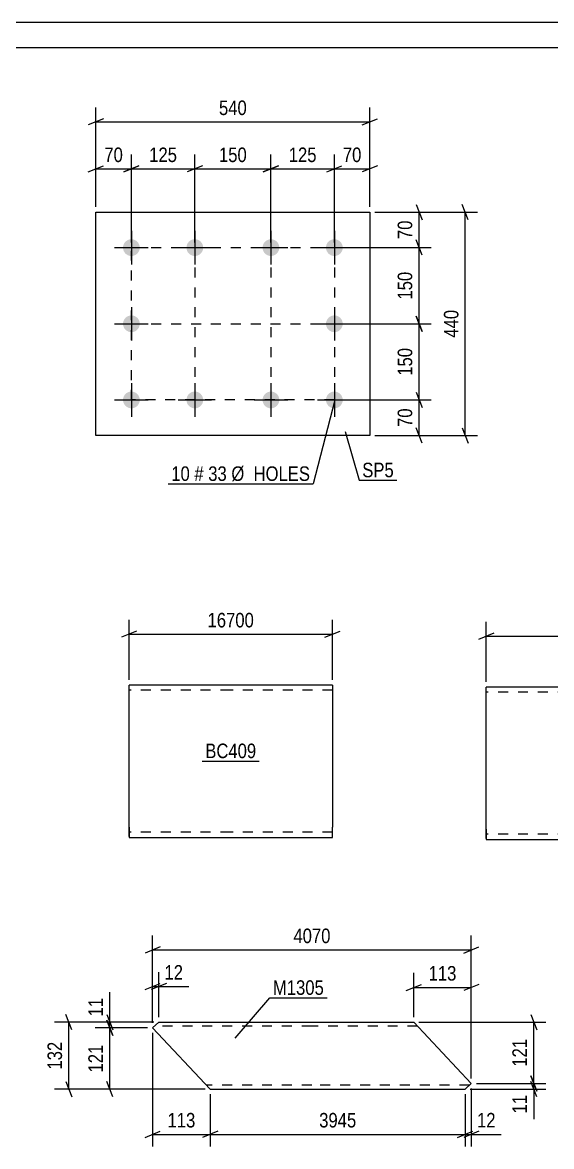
# Model space of a CAD drawing. Header units: millimetres. Extents: x 0 to 594, y 0 to 420.
# Drawn here: x 202.2 to 306.5, y 198.6 to 420 of the extents above; entities that cross this region are included whole.
import ezdxf

# ---------------------------------------------------------------- set-up
doc = ezdxf.new("R2010")
doc.units = ezdxf.units.MM
doc.linetypes.add('DXK_LINE_DOT2', pattern=[3.9198, 1.9599, -1.9599])
doc.styles.add('Arial Narrow', font='ARIALN.TTF', dxfattribs={"height": 0.2})

# ---------------------------------------------------------------- blocks, each defined once
blk = doc.blocks.new('Unknown-761555563-1133')
at = {"color": 5, "linetype": 'Continuous'}
for p, q in [((594, 420), (0, 420)), ((589, 415), (5, 415))]:
    blk.add_line(p, q, dxfattribs=at)
blk = doc.blocks.new('Part-761555563-3154 - 3138')
at = {"color": 2, "linetype": 'Continuous'}
for p, q in [((229.06, 223.11), (227.85, 221.98)), ((227.85, 221.98), (239.2, 209.91)), ((229.06, 223.11), (259.2, 223.11)), ((259.3, 223.11), (279.3, 223.11)), ((279.3, 223.11), (290.65, 211.04)), ((290.65, 211.04), (289.44, 209.91)), ((239.2, 209.91), (259.2, 209.91)), ((259.3, 209.91), (289.44, 209.91))]:
    blk.add_line(p, q, dxfattribs=at)
at = {"color": 7, "linetype": 'DXK_LINE_DOT2'}
for p, q in [((259.2, 222.31), (228.2, 222.31)), ((280.05, 222.31), (259.3, 222.31)), ((259.2, 210.71), (238.45, 210.71)), ((290.29, 210.71), (259.3, 210.71))]:
    blk.add_line(p, q, dxfattribs=at)
blk = doc.blocks.new('Part-761555563-2261 - 2245')
at = {"color": 2, "linetype": 'Continuous'}
for p, q in [((243.19, 289.51), (223.19, 289.51)), ((223.19, 261.51), (223.19, 289.51)), ((263.29, 289.51), (243.29, 289.51)), ((263.29, 289.51), (263.29, 288.28)), ((263.29, 288.28), (263.29, 261.51)), ((223.19, 261.51), (223.19, 259.51)), ((263.29, 259.51), (263.29, 261.51)), ((223.19, 259.51), (243.19, 259.51)), ((243.29, 259.51), (263.29, 259.51))]:
    blk.add_line(p, q, dxfattribs=at)
at = {"color": 7, "linetype": 'DXK_LINE_DOT2'}
for p, q in [((243.19, 288.51), (223.19, 288.51)), ((263.29, 288.51), (243.29, 288.51)), ((223.19, 259.67), (223.19, 261.51)), ((223.19, 260.51), (223.19, 260.59)), ((243.19, 260.51), (223.19, 260.51)), ((263.29, 260.51), (243.29, 260.51)), ((263.29, 260.59), (263.29, 261.13)), ((263.29, 260.51), (263.29, 260.59))]:
    blk.add_line(p, q, dxfattribs=at)
blk = doc.blocks.new('Part-761555563-2220 - 2206')
at = {"color": 2, "linetype": 'Continuous'}
for p, q in [((313.57, 289.11), (293.57, 289.11)), ((293.57, 261.11), (293.57, 289.11)), ((333.67, 289.11), (313.67, 289.11)), ((333.67, 289.11), (333.67, 287.88)), ((333.67, 287.88), (333.67, 261.11)), ((293.57, 261.11), (293.57, 259.11)), ((293.57, 259.11), (313.57, 259.11)), ((313.67, 259.11), (333.67, 259.11)), ((333.67, 259.11), (333.67, 261.11))]:
    blk.add_line(p, q, dxfattribs=at)
at = {"color": 7, "linetype": 'DXK_LINE_DOT2'}
for p, q in [((313.57, 288.11), (293.57, 288.11)), ((333.67, 288.11), (313.67, 288.11)), ((293.57, 259.26), (293.57, 261.11)), ((293.57, 260.11), (293.57, 260.19)), ((313.57, 260.11), (293.57, 260.11)), ((333.67, 260.11), (313.67, 260.11)), ((333.67, 260.19), (333.67, 260.73)), ((333.67, 260.11), (333.67, 260.19))]:
    blk.add_line(p, q, dxfattribs=at)
blk = doc.blocks.new('Bolt-761555563-1938 - 1904')
at = {"linetype": 'Continuous'}
for points in [[(223.66, 377.31, -1), (223.66, 374.01, -1)], [(236.16, 377.31, -1), (236.16, 374.01, -1)], [(251.16, 377.31, -1), (251.16, 374.01, -1)], [(263.66, 377.31, -1), (263.66, 374.01, -1)], [(223.66, 362.31, -1), (223.66, 359.01, -1)], [(263.66, 362.31, -1), (263.66, 359.01, -1)], [(223.66, 347.31, -1), (223.66, 344.01, -1)], [(236.16, 347.31, -1), (236.16, 344.01, -1)], [(251.16, 347.31, -1), (251.16, 344.01, -1)], [(263.66, 347.31, -1), (263.66, 344.01, -1)]]:
    blk.add_hatch(color=1, dxfattribs=at).paths.add_polyline_path(points)
at = {"color": 1, "linetype": 'Continuous'}
for p, q in [((223.66, 378.96), (223.66, 372.36)), ((236.16, 378.96), (236.16, 372.36)), ((251.16, 378.96), (251.16, 372.36)), ((263.66, 378.96), (263.66, 372.36)), ((220.36, 375.66), (226.96, 375.66)), ((232.86, 375.66), (239.46, 375.66)), ((247.86, 375.66), (254.46, 375.66)), ((260.36, 375.66), (266.96, 375.66)), ((223.66, 363.96), (223.66, 357.36)), ((263.66, 363.96), (263.66, 357.36)), ((220.36, 360.66), (226.96, 360.66)), ((260.36, 360.66), (266.96, 360.66)), ((223.66, 348.96), (223.66, 342.36)), ((236.16, 348.96), (236.16, 342.36)), ((251.16, 348.96), (251.16, 342.36)), ((263.66, 348.96), (263.66, 342.36)), ((220.36, 345.66), (226.96, 345.66)), ((232.86, 345.66), (239.46, 345.66)), ((247.86, 345.66), (254.46, 345.66)), ((260.36, 345.66), (266.96, 345.66))]:
    blk.add_line(p, q, dxfattribs=at)
blk = doc.blocks.new('Part-761555563-1953 - 1904')
at = {"color": 2, "linetype": 'Continuous'}
for p, q in [((216.66, 338.66), (216.66, 382.66)), ((216.66, 382.66), (270.66, 382.66)), ((270.66, 382.66), (270.66, 338.66)), ((270.66, 338.66), (216.66, 338.66))]:
    blk.add_line(p, q, dxfattribs=at)
blk = doc.blocks.new('Rectangle-761555563-2044 - 1904')
at = {"color": 1, "linetype": 'DXK_LINE_DOT2'}
blk.add_lwpolyline([(223.66, 375.66), (263.66, 375.66), (263.66, 345.66), (223.66, 345.66), (223.66, 375.66)], close=True, dxfattribs=at)
blk = doc.blocks.new('Line-761555563-2028 - 1904')
at = {"color": 1, "linetype": 'DXK_LINE_DOT2'}
blk.add_line((236.16, 375.66), (236.16, 344.66), dxfattribs=at)
blk = doc.blocks.new('Line-761555563-2033 - 1904')
at = {"color": 1, "linetype": 'DXK_LINE_DOT2'}
blk.add_line((251.16, 375.66), (251.16, 343.66), dxfattribs=at)
blk = doc.blocks.new('Line-761555563-2037 - 1904')
at = {"color": 1, "linetype": 'DXK_LINE_DOT2'}
blk.add_line((223.66, 360.66), (263.66, 360.66), dxfattribs=at)
blk = doc.blocks.new('StraightDimension-761555563-3218 - 3138')
at = {"color": 7, "linetype": 'Continuous'}
for p, q in [((227.85, 222.98), (227.85, 232.98)), ((229.06, 224.11), (229.06, 232.98)), ((226.35, 229.53), (229.35, 230.73)), ((230.56, 230.73), (227.56, 229.53)), ((227.85, 230.13), (229.06, 230.13))]:
    blk.add_line(p, q, dxfattribs=at)
at = {"color": 0}
blk.add_wipeout([(234.44, 230.88), (234.44, 235.08), (229.58, 235.08), (229.58, 230.88)], dxfattribs=at)
at = {"color": 7, "linetype": 'Continuous'}
blk.add_line((229.06, 230.13), (234.96, 230.13), dxfattribs=at)
blk.add_line((229.06, 230.13), (234.96, 230.13), dxfattribs=at)
at = {"color": 3, "style": 'Arial Narrow'}
blk.add_text('12', height=2.863, dxfattribs=at).set_placement((230.18, 231.48))
blk = doc.blocks.new('StraightDimension-761555563-3186 - 3138')
at = {"color": 7, "linetype": 'Continuous'}
for p, q in [((289.44, 208.91), (289.44, 198.62)), ((290.65, 210.04), (290.65, 198.62)), ((287.94, 200.42), (290.94, 201.62)), ((292.15, 201.62), (289.15, 200.42)), ((289.44, 201.02), (290.65, 201.02))]:
    blk.add_line(p, q, dxfattribs=at)
at = {"color": 0}
blk.add_wipeout([(296.03, 201.77), (296.03, 205.97), (291.17, 205.97), (291.17, 201.77)], dxfattribs=at)
at = {"color": 7, "linetype": 'Continuous'}
blk.add_line((290.65, 201.02), (296.56, 201.02), dxfattribs=at)
blk.add_line((290.65, 201.02), (296.56, 201.02), dxfattribs=at)
at = {"color": 3, "style": 'Arial Narrow'}
blk.add_text('12', height=2.863, dxfattribs=at).set_placement((291.77, 202.37))
blk = doc.blocks.new('StraightDimension-761555563-3170 - 3138')
at = {"color": 7, "linetype": 'Continuous'}
for p, q in [((239.2, 208.91), (239.2, 198.62)), ((289.44, 208.91), (289.44, 198.62)), ((240.7, 201.62), (237.7, 200.42)), ((287.94, 200.42), (290.94, 201.62)), ((239.2, 201.02), (289.44, 201.02))]:
    blk.add_line(p, q, dxfattribs=at)
at = {"color": 0}
blk.add_wipeout([(268.58, 201.77), (268.58, 205.97), (260.07, 205.97), (260.07, 201.77)], dxfattribs=at)
at = {"color": 3, "style": 'Arial Narrow'}
blk.add_text('3945', height=2.863, dxfattribs=at).set_placement((260.67, 202.37))
blk = doc.blocks.new('StraightDimension-761555563-3285 - 3138')
at = {"color": 7, "linetype": 'Continuous'}
for p, q in [((302.35, 212.54), (303.55, 209.54)), ((291.65, 211.04), (305.35, 211.04)), ((303.55, 208.41), (302.35, 211.41)), ((302.95, 209.91), (302.95, 211.04)), ((290.44, 209.91), (305.35, 209.91))]:
    blk.add_line(p, q, dxfattribs=at)
at = {"color": 0}
blk.add_wipeout([(302.2, 209.39), (298, 209.39), (298, 204.53), (302.2, 204.53)], dxfattribs=at)
at = {"color": 7, "linetype": 'Continuous'}
blk.add_line((302.95, 209.91), (302.95, 204), dxfattribs=at)
blk.add_line((302.95, 209.91), (302.95, 204), dxfattribs=at)
at = {"color": 3, "style": 'Arial Narrow'}
blk.add_text('11', height=2.863, rotation=90.0002, dxfattribs=at).set_placement((301.6, 205.13))
blk = doc.blocks.new('StraightDimension-761555563-3157 - 3138')
at = {"color": 7, "linetype": 'Continuous'}
for p, q in [((227.85, 220.98), (227.85, 198.62)), ((239.2, 208.91), (239.2, 198.62)), ((226.35, 200.42), (229.35, 201.62)), ((240.7, 201.62), (237.7, 200.42)), ((227.85, 201.02), (239.2, 201.02))]:
    blk.add_line(p, q, dxfattribs=at)
at = {"color": 0}
blk.add_wipeout([(236.87, 201.77), (236.87, 205.97), (230.18, 205.97), (230.18, 201.77)], dxfattribs=at)
at = {"color": 3, "style": 'Arial Narrow'}
blk.add_text('113', height=2.863, dxfattribs=at).set_placement((230.78, 202.37))
blk = doc.blocks.new('StraightDimension-761555563-3232 - 3138')
at = {"color": 7, "linetype": 'Continuous'}
for p, q in [((218.79, 224.61), (219.99, 221.61)), ((228.06, 223.11), (216.54, 223.11)), ((226.85, 221.98), (216.54, 221.98)), ((219.99, 220.48), (218.79, 223.48)), ((219.39, 221.98), (219.39, 223.11))]:
    blk.add_line(p, q, dxfattribs=at)
at = {"color": 0}
blk.add_wipeout([(218.64, 228.49), (214.44, 228.49), (214.44, 223.64), (218.64, 223.64)], dxfattribs=at)
at = {"color": 7, "linetype": 'Continuous'}
blk.add_line((219.39, 223.11), (219.39, 229.02), dxfattribs=at)
blk.add_line((219.39, 223.11), (219.39, 229.02), dxfattribs=at)
at = {"color": 3, "style": 'Arial Narrow'}
blk.add_text('11', height=2.863, rotation=90.0002, dxfattribs=at).set_placement((218.04, 224.24))
blk = doc.blocks.new('StraightDimension-761555563-3200 - 3138')
at = {"color": 7, "linetype": 'Continuous'}
for p, q in [((279.3, 224.11), (279.3, 232.8)), ((290.65, 212.04), (290.65, 232.8)), ((277.8, 229.35), (280.8, 230.55)), ((292.15, 230.55), (289.15, 229.35)), ((279.3, 229.95), (290.65, 229.95))]:
    blk.add_line(p, q, dxfattribs=at)
at = {"color": 0}
blk.add_wipeout([(288.32, 230.7), (288.32, 234.9), (281.63, 234.9), (281.63, 230.7)], dxfattribs=at)
at = {"color": 3, "style": 'Arial Narrow'}
blk.add_text('113', height=2.863, dxfattribs=at).set_placement((282.23, 231.3))
blk = doc.blocks.new('StraightDimension-761555563-3248 - 3138')
at = {"color": 7, "linetype": 'Continuous'}
for p, q in [((226.85, 221.98), (216.54, 221.98)), ((218.79, 223.48), (219.99, 220.48)), ((219.39, 209.91), (219.39, 221.98)), ((219.99, 208.41), (218.79, 211.41)), ((238.2, 209.91), (216.54, 209.91))]:
    blk.add_line(p, q, dxfattribs=at)
at = {"color": 0}
blk.add_wipeout([(218.64, 219.29), (214.44, 219.29), (214.44, 212.6), (218.64, 212.6)], dxfattribs=at)
at = {"color": 3, "style": 'Arial Narrow'}
blk.add_text('121', height=2.863, rotation=90.0002, dxfattribs=at).set_placement((218.04, 213.2))
blk = doc.blocks.new('StraightDimension-761555563-3265 - 3138')
at = {"color": 7, "linetype": 'Continuous'}
for p, q in [((211.94, 221.61), (210.74, 224.61)), ((228.06, 223.11), (208.49, 223.11)), ((211.34, 209.91), (211.34, 223.11)), ((210.74, 211.41), (211.94, 208.41)), ((238.2, 209.91), (208.49, 209.91))]:
    blk.add_line(p, q, dxfattribs=at)
at = {"color": 0}
blk.add_wipeout([(210.59, 219.85), (206.39, 219.85), (206.39, 213.17), (210.59, 213.17)], dxfattribs=at)
at = {"color": 3, "style": 'Arial Narrow'}
blk.add_text('132', height=2.863, rotation=90.0002, dxfattribs=at).set_placement((209.99, 213.77))
blk = doc.blocks.new('StraightDimension-761555563-3301 - 3138')
at = {"color": 7, "linetype": 'Continuous'}
for p, q in [((302.35, 224.61), (303.55, 221.61)), ((280.3, 223.11), (305.35, 223.11)), ((302.95, 211.04), (302.95, 223.11)), ((303.55, 209.54), (302.35, 212.54)), ((291.65, 211.04), (305.35, 211.04))]:
    blk.add_line(p, q, dxfattribs=at)
at = {"color": 0}
blk.add_wipeout([(302.2, 220.42), (298, 220.42), (298, 213.74), (302.2, 213.74)], dxfattribs=at)
at = {"color": 3, "style": 'Arial Narrow'}
blk.add_text('121', height=2.863, rotation=90.0002, dxfattribs=at).set_placement((301.6, 214.34))
blk = doc.blocks.new('StraightDimension-761555563-3318 - 3138')
at = {"color": 7, "linetype": 'Continuous'}
for p, q in [((227.85, 222.98), (227.85, 240.18)), ((290.65, 212.04), (290.65, 240.18)), ((229.35, 237.93), (226.35, 236.73)), ((227.85, 237.33), (290.65, 237.33)), ((289.15, 236.73), (292.15, 237.93))]:
    blk.add_line(p, q, dxfattribs=at)
at = {"color": 0}
blk.add_wipeout([(263.51, 238.08), (263.51, 242.28), (254.99, 242.28), (254.99, 238.08)], dxfattribs=at)
at = {"color": 3, "style": 'Arial Narrow'}
blk.add_text('4070', height=2.863, dxfattribs=at).set_placement((255.59, 238.68))
blk = doc.blocks.new('StraightDimension-761555563-2264 - 2245')
at = {"color": 7, "linetype": 'Continuous'}
for p, q in [((223.19, 290.51), (223.19, 302.36)), ((263.29, 290.51), (263.29, 302.36)), ((224.69, 300.11), (221.69, 298.91)), ((223.19, 299.51), (263.29, 299.51)), ((261.79, 298.91), (264.79, 300.11))]:
    blk.add_line(p, q, dxfattribs=at)
at = {"color": 0}
blk.add_wipeout([(248.41, 300.26), (248.41, 304.46), (238.07, 304.46), (238.07, 300.26)], dxfattribs=at)
at = {"color": 3, "style": 'Arial Narrow'}
blk.add_text('16700', height=2.863, dxfattribs=at).set_placement((238.67, 300.86))
blk = doc.blocks.new('StraightDimension-761555563-2231 - 2206')
at = {"color": 7, "linetype": 'Continuous'}
for p, q in [((293.57, 290.11), (293.57, 301.96)), ((333.67, 290.11), (333.67, 301.96)), ((295.07, 299.71), (292.07, 298.51)), ((293.57, 299.11), (333.67, 299.11)), ((332.17, 298.51), (335.17, 299.71))]:
    blk.add_line(p, q, dxfattribs=at)
at = {"color": 0}
blk.add_wipeout([(318.79, 299.86), (318.79, 304.06), (308.45, 304.06), (308.45, 299.86)], dxfattribs=at)
at = {"color": 3, "style": 'Arial Narrow'}
blk.add_text('17600', height=2.863, dxfattribs=at).set_placement((309.05, 300.46))
blk = doc.blocks.new('StraightDimension-761555563-1969 - 1904')
at = {"color": 7, "linetype": 'Continuous'}
for p, q in [((264.66, 345.66), (282.75, 345.66)), ((279.75, 347.16), (280.95, 344.16)), ((280.35, 338.66), (280.35, 345.66)), ((280.95, 337.16), (279.75, 340.16)), ((271.66, 338.66), (282.75, 338.66))]:
    blk.add_line(p, q, dxfattribs=at)
at = {"color": 0}
blk.add_wipeout([(279.6, 344.59), (275.4, 344.59), (275.4, 339.74), (279.6, 339.74)], dxfattribs=at)
at = {"color": 3, "style": 'Arial Narrow'}
blk.add_text('70', height=2.863, rotation=90.0002, dxfattribs=at).set_placement((279, 340.34))
blk = doc.blocks.new('StraightDimension-761555563-1980 - 1904')
at = {"color": 7, "linetype": 'Continuous'}
for p, q in [((290.06, 381.16), (288.86, 384.16)), ((271.66, 382.66), (291.86, 382.66)), ((289.46, 338.66), (289.46, 382.66)), ((288.86, 340.16), (290.06, 337.16)), ((271.66, 338.66), (291.86, 338.66))]:
    blk.add_line(p, q, dxfattribs=at)
at = {"color": 0}
blk.add_wipeout([(288.71, 364.01), (284.51, 364.01), (284.51, 357.32), (288.71, 357.32)], dxfattribs=at)
at = {"color": 3, "style": 'Arial Narrow'}
blk.add_text('440', height=2.863, rotation=90.0002, dxfattribs=at).set_placement((288.11, 357.92))
blk = doc.blocks.new('StraightDimension-761555563-8634 - 1904')
at = {"color": 7, "linetype": 'Continuous'}
for p, q in [((251.16, 376.66), (251.16, 394.01)), ((263.66, 376.66), (263.66, 394.01)), ((252.66, 391.76), (249.66, 390.56)), ((251.16, 391.16), (263.66, 391.16)), ((262.16, 390.56), (265.16, 391.76))]:
    blk.add_line(p, q, dxfattribs=at)
at = {"color": 0}
blk.add_wipeout([(260.75, 391.91), (260.75, 396.11), (254.07, 396.11), (254.07, 391.91)], dxfattribs=at)
at = {"color": 3, "style": 'Arial Narrow'}
blk.add_text('125', height=2.863, dxfattribs=at).set_placement((254.67, 392.51))
blk = doc.blocks.new('StraightDimension-761555563-1955 - 1904')
at = {"color": 7, "linetype": 'Continuous'}
for p, q in [((279.75, 384.16), (280.95, 381.16)), ((271.66, 382.66), (282.75, 382.66)), ((280.35, 375.66), (280.35, 382.66)), ((280.95, 374.16), (279.75, 377.16)), ((264.66, 375.66), (282.75, 375.66))]:
    blk.add_line(p, q, dxfattribs=at)
at = {"color": 0}
blk.add_wipeout([(279.6, 381.59), (275.4, 381.59), (275.4, 376.74), (279.6, 376.74)], dxfattribs=at)
at = {"color": 3, "style": 'Arial Narrow'}
blk.add_text('70', height=2.863, rotation=90.0002, dxfattribs=at).set_placement((279, 377.34))
blk = doc.blocks.new('StraightDimension-761555563-1991 - 1904')
at = {"color": 7, "linetype": 'Continuous'}
for p, q in [((263.66, 376.66), (263.66, 394.01)), ((270.66, 383.66), (270.66, 394.01)), ((262.16, 390.56), (265.16, 391.76)), ((263.66, 391.16), (270.66, 391.16)), ((272.16, 391.76), (269.16, 390.56))]:
    blk.add_line(p, q, dxfattribs=at)
at = {"color": 0}
blk.add_wipeout([(269.59, 391.91), (269.59, 396.11), (264.73, 396.11), (264.73, 391.91)], dxfattribs=at)
at = {"color": 3, "style": 'Arial Narrow'}
blk.add_text('70', height=2.863, dxfattribs=at).set_placement((265.33, 392.51))
blk = doc.blocks.new('StraightDimension-761555563-2007 - 1904')
at = {"color": 7, "linetype": 'Continuous'}
for p, q in [((216.66, 383.66), (216.66, 394.01)), ((223.66, 376.66), (223.66, 394.01)), ((215.16, 390.56), (218.16, 391.76)), ((216.66, 391.16), (223.66, 391.16)), ((225.16, 391.76), (222.16, 390.56))]:
    blk.add_line(p, q, dxfattribs=at)
at = {"color": 0}
blk.add_wipeout([(222.59, 391.91), (222.59, 396.11), (217.73, 396.11), (217.73, 391.91)], dxfattribs=at)
at = {"color": 3, "style": 'Arial Narrow'}
blk.add_text('70', height=2.863, dxfattribs=at).set_placement((218.33, 392.51))
blk = doc.blocks.new('StraightDimension-761555563-2018 - 1904')
at = {"color": 7, "linetype": 'Continuous'}
for p, q in [((216.66, 383.66), (216.66, 403.27)), ((270.66, 383.66), (270.66, 403.27)), ((218.16, 401.02), (215.16, 399.82)), ((269.16, 399.82), (272.16, 401.02)), ((216.66, 400.42), (270.66, 400.42))]:
    blk.add_line(p, q, dxfattribs=at)
at = {"color": 0}
blk.add_wipeout([(247, 401.17), (247, 405.37), (240.32, 405.37), (240.32, 401.17)], dxfattribs=at)
at = {"color": 3, "style": 'Arial Narrow'}
blk.add_text('540', height=2.863, dxfattribs=at).set_placement((240.92, 401.77))
blk = doc.blocks.new('StraightDimension-761555563-8626 - 1904')
at = {"color": 7, "linetype": 'Continuous'}
for p, q in [((280.95, 359.16), (279.75, 362.16)), ((264.66, 360.66), (282.75, 360.66)), ((280.35, 345.66), (280.35, 360.66)), ((264.66, 345.66), (282.75, 345.66)), ((279.75, 347.16), (280.95, 344.16))]:
    blk.add_line(p, q, dxfattribs=at)
at = {"color": 0}
blk.add_wipeout([(279.6, 356.51), (275.4, 356.51), (275.4, 349.82), (279.6, 349.82)], dxfattribs=at)
at = {"color": 3, "style": 'Arial Narrow'}
blk.add_text('150', height=2.863, rotation=90.0002, dxfattribs=at).set_placement((279, 350.42))
blk = doc.blocks.new('StraightDimension-761555563-8628 - 1904')
at = {"color": 7, "linetype": 'Continuous'}
for p, q in [((280.95, 374.16), (279.75, 377.16)), ((264.66, 375.66), (282.75, 375.66)), ((280.35, 360.66), (280.35, 375.66)), ((279.75, 362.16), (280.95, 359.16)), ((264.66, 360.66), (282.75, 360.66))]:
    blk.add_line(p, q, dxfattribs=at)
at = {"color": 0}
blk.add_wipeout([(279.6, 371.51), (275.4, 371.51), (275.4, 364.82), (279.6, 364.82)], dxfattribs=at)
at = {"color": 3, "style": 'Arial Narrow'}
blk.add_text('150', height=2.863, rotation=90.0002, dxfattribs=at).set_placement((279, 365.42))
blk = doc.blocks.new('StraightDimension-761555563-8630 - 1904')
at = {"color": 7, "linetype": 'Continuous'}
for p, q in [((223.66, 376.66), (223.66, 394.01)), ((236.16, 376.66), (236.16, 394.01)), ((222.16, 390.56), (225.16, 391.76)), ((223.66, 391.16), (236.16, 391.16)), ((237.66, 391.76), (234.66, 390.56))]:
    blk.add_line(p, q, dxfattribs=at)
at = {"color": 0}
blk.add_wipeout([(233.25, 391.91), (233.25, 396.11), (226.57, 396.11), (226.57, 391.91)], dxfattribs=at)
at = {"color": 3, "style": 'Arial Narrow'}
blk.add_text('125', height=2.863, dxfattribs=at).set_placement((227.17, 392.51))
blk = doc.blocks.new('StraightDimension-761555563-8632 - 1904')
at = {"color": 7, "linetype": 'Continuous'}
for p, q in [((236.16, 376.66), (236.16, 394.01)), ((251.16, 376.66), (251.16, 394.01)), ((237.66, 391.76), (234.66, 390.56)), ((236.16, 391.16), (251.16, 391.16)), ((249.66, 390.56), (252.66, 391.76))]:
    blk.add_line(p, q, dxfattribs=at)
at = {"color": 0}
blk.add_wipeout([(247, 391.91), (247, 396.11), (240.32, 396.11), (240.32, 391.91)], dxfattribs=at)
at = {"color": 3, "style": 'Arial Narrow'}
blk.add_text('150', height=2.863, dxfattribs=at).set_placement((240.92, 392.51))
blk = doc.blocks.new('Mark-761555563-3150 - 3138')
at = {"color": 0}
blk.add_wipeout([(261.61, 228.49), (261.61, 231.49), (251.55, 231.49), (251.55, 228.49)], dxfattribs=at)
blk.add_wipeout([(261.61, 228.49), (261.61, 231.49), (251.55, 231.49), (251.55, 228.49)], dxfattribs=at)
at = {"color": 30, "linetype": 'Continuous'}
for p, q in [((244.08, 219.99), (250.95, 227.89)), ((250.95, 227.89), (262.21, 227.89))]:
    blk.add_line(p, q, dxfattribs=at)
at = {"color": 3, "style": 'Arial Narrow'}
blk.add_text('M1305', height=2.863, dxfattribs=at).set_placement((251.55, 228.49))
blk = doc.blocks.new('Mark-761555563-2259 - 2245')
at = {"color": 0}
blk.add_wipeout([(248.26, 275.11), (248.26, 278.11), (238.22, 278.11), (238.22, 275.11)], dxfattribs=at)
blk.add_wipeout([(248.26, 275.11), (248.26, 278.11), (238.22, 278.11), (238.22, 275.11)], dxfattribs=at)
at = {"color": 30, "linetype": 'Continuous'}
blk.add_line((237.62, 274.51), (248.86, 274.51), dxfattribs=at)
at = {"color": 3, "style": 'Arial Narrow'}
blk.add_text('BC409', height=2.863, dxfattribs=at).set_placement((238.22, 275.11))
blk = doc.blocks.new('Mark-761555563-1934 - 1904')
at = {"color": 0}
blk.add_wipeout([(235.17, 329.71), (235.17, 332.71), (231.52, 332.71), (231.52, 329.71)], dxfattribs=at)
blk.add_wipeout([(235.17, 329.71), (235.17, 332.71), (231.52, 332.71), (231.52, 329.71)], dxfattribs=at)
blk.add_wipeout([(237.9, 329.71), (237.9, 332.71), (236.07, 332.71), (236.07, 329.71)], dxfattribs=at)
blk.add_wipeout([(237.9, 329.71), (237.9, 332.71), (236.07, 332.71), (236.07, 329.71)], dxfattribs=at)
at = {"color": 3, "style": 'Arial Narrow'}
blk.add_text('10', height=2.863, dxfattribs=at).set_placement((231.52, 329.71))
at = {"color": 0}
blk.add_wipeout([(242.46, 329.71), (242.46, 332.71), (238.8, 332.71), (238.8, 329.71)], dxfattribs=at)
blk.add_wipeout([(242.46, 329.71), (242.46, 332.71), (238.8, 332.71), (238.8, 329.71)], dxfattribs=at)
at = {"color": 3, "style": 'Arial Narrow'}
blk.add_text('#', height=2.86, dxfattribs=at).set_placement((236.07, 329.71))
at = {"color": 0}
blk.add_wipeout([(258.88, 329.71), (258.88, 332.71), (243.36, 332.71), (243.36, 329.71)], dxfattribs=at)
blk.add_wipeout([(258.88, 329.71), (258.88, 332.71), (243.36, 332.71), (243.36, 329.71)], dxfattribs=at)
at = {"color": 7, "linetype": 'Continuous'}
for p in [(263.73, 345.6), (230.92, 329.11)]:
    blk.add_line(p, (259.48, 329.11), dxfattribs=at)
at = {"color": 3, "style": 'Arial Narrow'}
for s, p in [('33', (238.8, 329.71)), ('Ø  HOLES', (243.36, 329.71))]:
    blk.add_text(s, height=2.863, dxfattribs=at).set_placement(p)
blk = doc.blocks.new('Mark-761555563-1949 - 1904')
at = {"color": 0}
blk.add_wipeout([(275.37, 330.43), (275.37, 333.43), (269.16, 333.43), (269.16, 330.43)], dxfattribs=at)
blk.add_wipeout([(275.37, 330.43), (275.37, 333.43), (269.16, 333.43), (269.16, 330.43)], dxfattribs=at)
at = {"color": 30, "linetype": 'Continuous'}
for p, q in [((265.79, 339.44), (268.56, 329.83)), ((268.56, 329.83), (275.97, 329.83))]:
    blk.add_line(p, q, dxfattribs=at)
at = {"color": 3, "style": 'Arial Narrow'}
blk.add_text('SP5', height=2.863, dxfattribs=at).set_placement((269.16, 330.43))

msp = doc.modelspace()

# ---------------------------------------------------------------- block references
for name in ['Unknown-761555563-1133', 'Part-761555563-1953 - 1904', 'Bolt-761555563-1938 - 1904', 'Rectangle-761555563-2044 - 1904', 'Line-761555563-2028 - 1904', 'Line-761555563-2033 - 1904', 'Line-761555563-2037 - 1904', 'Part-761555563-2261 - 2245', 'Part-761555563-2220 - 2206', 'Part-761555563-3154 - 3138']:
    msp.add_blockref(name, (0, 0))

# ---------------------------------------------------------------- next in the draw order: block references
for name in ['StraightDimension-761555563-2007 - 1904', 'StraightDimension-761555563-8634 - 1904', 'StraightDimension-761555563-1969 - 1904', 'StraightDimension-761555563-2264 - 2245', 'StraightDimension-761555563-2231 - 2206', 'Mark-761555563-2259 - 2245', 'StraightDimension-761555563-3218 - 3138', 'StraightDimension-761555563-3186 - 3138']:
    msp.add_blockref(name, (0, 0))

# ---------------------------------------------------------------- next in the draw order: block references
for name in ['StraightDimension-761555563-1980 - 1904', 'StraightDimension-761555563-3170 - 3138']:
    msp.add_blockref(name, (0, 0))

# ---------------------------------------------------------------- next in the draw order: block references
for name in ['StraightDimension-761555563-1955 - 1904', 'StraightDimension-761555563-8626 - 1904', 'Mark-761555563-1949 - 1904', 'StraightDimension-761555563-3157 - 3138', 'StraightDimension-761555563-3285 - 3138']:
    msp.add_blockref(name, (0, 0))

# ---------------------------------------------------------------- next in the draw order: block references
for name in ['StraightDimension-761555563-1991 - 1904', 'Mark-761555563-1934 - 1904', 'StraightDimension-761555563-3200 - 3138', 'StraightDimension-761555563-3232 - 3138']:
    msp.add_blockref(name, (0, 0))

# ---------------------------------------------------------------- next in the draw order: block references
for name in ['StraightDimension-761555563-2018 - 1904', 'StraightDimension-761555563-8628 - 1904', 'StraightDimension-761555563-3301 - 3138', 'StraightDimension-761555563-3248 - 3138']:
    msp.add_blockref(name, (0, 0))

# ---------------------------------------------------------------- next in the draw order: block references
for name in ['StraightDimension-761555563-8630 - 1904', 'StraightDimension-761555563-3265 - 3138']:
    msp.add_blockref(name, (0, 0))

# ---------------------------------------------------------------- next in the draw order: block references
for name in ['StraightDimension-761555563-8632 - 1904', 'StraightDimension-761555563-3318 - 3138']:
    msp.add_blockref(name, (0, 0))

# ---------------------------------------------------------------- next in the draw order: block references
msp.add_blockref('Mark-761555563-3150 - 3138', (0, 0))

doc.saveas('drawing.dxf')
